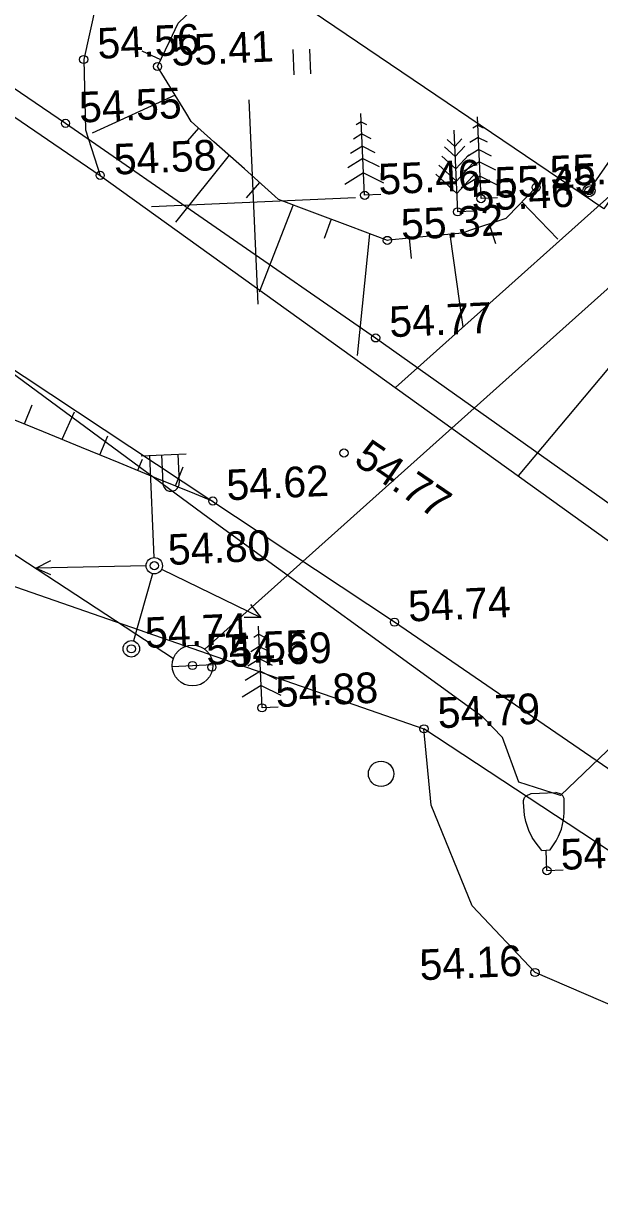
# Model space of a CAD drawing. Extents: x 640662 to 641600, y 6456491 to 6456983.
# Drawn here: x 641443.11 to 641457.22, y 6456891.25 to 6456919.68 of the extents above; entities that cross this region are included whole.
import ezdxf

# ---------------------------------------------------------------- set-up
doc = ezdxf.new("R2010")
doc.units = 0
for name, color, linetype in [('Level 10', 7, 'Continuous'), ('Level 12', 7, 'Continuous'), ('Level 15', 7, 'Continuous'), ('Level 21', 7, 'Continuous'), ('Level 22', 7, 'Continuous'), ('Level 28', 7, 'Continuous'), ('Level 30', 7, 'Continuous'), ('Level 31', 7, 'Continuous'), ('Level 40', 7, 'Continuous'), ('Level 41', 7, 'Continuous'), ('Level 42', 7, 'Continuous'), ('Level 5', 7, 'Continuous'), ('Level 54', 7, 'Continuous'), ('Level 59', 7, 'Continuous'), ('Level 61', 7, 'Continuous'), ('Level 63', 7, 'Continuous')]:
    doc.layers.add(name, color=color, linetype=linetype)

# ---------------------------------------------------------------- blocks, each defined once
blk = doc.blocks.new('VKORIS')
at = {"layer": 'Level 61'}
for p, q in [((0, 2500), (0, -2500)), ((-2500, 0), (2500, 0))]:
    blk.add_line(p, q, dxfattribs=at)
blk = doc.blocks.new('V_AIPN')
at = {"layer": 'Level 28'}
blk.add_circle((0, 0), 148, dxfattribs=at)
blk = doc.blocks.new('VHEIN_')
at = {"layer": 'Level 41'}
for p, q in [((0, 620.11), (0, 0)), ((405.61, 608.83), (405.61, 0))]:
    blk.add_line(p, q, dxfattribs=at)
blk = doc.blocks.new('WMNOLO')
at = {"layer": 'Level 12'}
for points in [[(200, 0), (2900, 0)], [(2535.93, 176.13), (2900, 0), (2530.75, -176.23)]]:
    blk.add_lwpolyline(points, dxfattribs=at)
blk.add_circle((0, 0), 200, dxfattribs=at)
blk = doc.blocks.new('VMETS')
at = {"layer": 'Level 10'}
blk.add_circle((0, 0), 311, dxfattribs=at)

msp = doc.modelspace()

# ---------------------------------------------------------------- linework, layer by layer
at = {"layer": 'Level 10'}
for p, q in [((641451.388, 6456917.27), (641451.266, 6456917.195)), ((641451.469, 6456915.472), (641451.379, 6456917.47)), ((641451.388, 6456917.27), (641451.517, 6456917.206)), ((641454.318, 6456915.389), (641454.229, 6456917.387)), ((641453.748, 6456915.067), (641453.659, 6456917.065)), ((641454.238, 6456917.187), (641454.115, 6456917.111)), ((641454.238, 6456917.187), (641454.367, 6456917.123)), ((641451.402, 6456916.971), (641451.195, 6456916.844)), ((641451.402, 6456916.971), (641451.619, 6456916.863)), ((641453.677, 6456916.665), (641453.488, 6456916.838)), ((641453.677, 6456916.665), (641453.849, 6456916.854)), ((641454.251, 6456916.887), (641454.045, 6456916.76)), ((641454.251, 6456916.887), (641454.468, 6456916.779)), ((641451.415, 6456916.671), (641451.125, 6456916.492)), ((641451.415, 6456916.671), (641451.72, 6456916.519)), ((641453.701, 6456916.116), (641453.357, 6456916.431)), ((641453.688, 6456916.416), (641453.428, 6456916.653)), ((641453.688, 6456916.416), (641453.925, 6456916.675)), ((641453.701, 6456916.116), (641454.016, 6456916.46)), ((641454.265, 6456916.588), (641453.974, 6456916.409)), ((641454.265, 6456916.588), (641454.57, 6456916.436)), ((641451.429, 6456916.371), (641451.055, 6456916.141)), ((641451.429, 6456916.371), (641451.822, 6456916.176)), ((641453.715, 6456915.816), (641453.286, 6456916.208)), ((641453.715, 6456915.816), (641454.107, 6456916.245)), ((641454.278, 6456916.288), (641453.904, 6456916.058)), ((641454.278, 6456916.288), (641454.671, 6456916.092)), ((641451.444, 6456916.022), (641450.981, 6456915.737)), ((641451.444, 6456916.022), (641451.931, 6456915.779)), ((641453.728, 6456915.517), (641453.215, 6456915.986)), ((641453.728, 6456915.517), (641454.197, 6456916.03)), ((641454.294, 6456915.938), (641453.831, 6456915.653)), ((641454.294, 6456915.938), (641454.78, 6456915.696)), ((641451.868, 6456915.49), (641451.469, 6456915.472)), ((641451.469, 6456915.472), (641451.469, 6456915.472)), ((641454.718, 6456915.407), (641454.318, 6456915.389)), ((641454.318, 6456915.389), (641454.318, 6456915.389)), ((641454.148, 6456915.085), (641453.748, 6456915.067)), ((641453.748, 6456915.067), (641453.748, 6456915.067)), ((641448.958, 6456902.935), (641448.868, 6456904.933)), ((641448.877, 6456904.733), (641448.754, 6456904.657)), ((641448.877, 6456904.733), (641449.006, 6456904.669)), ((641448.89, 6456904.433), (641448.684, 6456904.306)), ((641448.89, 6456904.433), (641449.107, 6456904.325)), ((641448.904, 6456904.134), (641448.614, 6456903.955)), ((641448.904, 6456904.134), (641449.209, 6456903.981)), ((641448.917, 6456903.834), (641448.543, 6456903.604)), ((641448.917, 6456903.834), (641449.31, 6456903.638)), ((641448.933, 6456903.484), (641448.47, 6456903.199)), ((641448.933, 6456903.484), (641449.42, 6456903.242)), ((641449.357, 6456902.953), (641448.958, 6456902.935)), ((641448.958, 6456902.935), (641448.958, 6456902.935)), ((641455.547, 6456900.839), (641456.147, 6456900.866)), ((641455.81, 6456899.449), (641456.009, 6456899.458)), ((641455.932, 6456898.954), (641455.91, 6456899.454)), ((641455.932, 6456898.954), (641456.332, 6456898.972)), ((641455.932, 6456898.954), (641455.932, 6456898.954))]:
    msp.add_line(p, q, dxfattribs=at)
for points in [[(641455.81, 6456899.449), (641455.642, 6456899.655), (641455.572, 6456899.764), (641455.488, 6456899.935), (641455.416, 6456900.158), (641455.386, 6456900.312), (641455.356, 6456900.63), (641455.357, 6456900.672), (641455.383, 6456900.744), (641455.422, 6456900.783), (641455.547, 6456900.839)], [(641456.009, 6456899.458), (641456.158, 6456899.678), (641456.218, 6456899.793), (641456.287, 6456899.971), (641456.338, 6456900.199), (641456.355, 6456900.356), (641456.355, 6456900.675), (641456.351, 6456900.716), (641456.319, 6456900.786), (641456.277, 6456900.821), (641456.147, 6456900.866)]]:
    msp.add_lwpolyline(points, dxfattribs=at)
at = {"layer": 'Level 12'}
for p, q in [((641446, 6456909.099), (641447.099, 6456909.148)), ((641446.2, 6456909.108), (641446.312, 6456906.611)), ((641446.5, 6456909.121), (641446.531, 6456908.422)), ((641446.899, 6456909.139), (641446.93, 6456908.44)), ((641446.321, 6456906.411), (641446.321, 6456906.411)), ((641445.759, 6456904.378), (641445.759, 6456904.378))]:
    msp.add_line(p, q, dxfattribs=at)
msp.add_lwpolyline([(641446.277, 6456906.216), (641445.816, 6456904.57)], dxfattribs=at)
for centre in [(641446.321, 6456906.411), (641445.759, 6456904.378)]:
    msp.add_circle(centre, 0.2, dxfattribs=at)
msp.add_arc((641446.731, 6456908.431), 0.2, 182.5033, 2.6247, dxfattribs=at)
at = {"layer": 'Level 15'}
for points in [[(641447.559, 6456904.367), (641497.272, 6456948.83)], [(641426.316, 6456917.541), (641446.787, 6456904.143)]]:
    msp.add_lwpolyline(points, dxfattribs=at)
at = {"layer": 'Level 21'}
msp.add_lwpolyline([(641518.724, 6456936.873), (641465.205, 6456909.343), (641456.265, 6456900.793), (641455.245, 6456901.113), (641454.845, 6456902.213), (641454.365, 6456902.703), (641447.665, 6456907.563), (641437.385, 6456915.142), (641433.465, 6456917.342), (641427.025, 6456920.132), (641417.766, 6456918.702), (641407.936, 6456916.152), (641402.946, 6456914.002), (641402.706, 6456913.592), (641402.226, 6456912.792), (641401.436, 6456903.472), (641400.706, 6456898.202), (641400.986, 6456897.992), (641403.281, 6456897.597)], dxfattribs=at)
at = {"layer": 'Level 22'}
for p, q in [((641444.146, 6456917.232), (641444.146, 6456917.232)), ((641451.739, 6456911.983), (641451.739, 6456911.983))]:
    msp.add_line(p, q, dxfattribs=at)
msp.add_lwpolyline([(641425.015, 6456939.334), (641423.804, 6456939.178), (641423.533, 6456937.922), (641423.926, 6456935.701), (641425.215, 6456932.829), (641432.851, 6456924.935), (641444.146, 6456917.232), (641451.739, 6456911.983), (641463.533, 6456903.63), (641474.442, 6456896.181), (641484.333, 6456889.417), (641494.475, 6456882.108), (641503.734, 6456875.964), (641514.149, 6456869.151), (641521.557, 6456864.409), (641527.218, 6456860.777), (641529.874, 6456859.367), (641532.174, 6456860.965), (641536.629, 6456865.455), (641539.207, 6456868.853), (641541.968, 6456873.062)], dxfattribs=at)
at = {"layer": 'Level 28'}
msp.add_line((641456.961, 6456915.584), (641456.961, 6456915.584), dxfattribs=at)
msp.add_lwpolyline([(641456.961, 6456915.584), (641462.49, 6456923.538)], dxfattribs=at)
at = {"layer": 'Level 30'}
for p, q in [((641444.594, 6456918.792), (641444.594, 6456918.792)), ((641444.996, 6456915.959), (641444.996, 6456915.959)), ((641452.2, 6456905.029), (641452.2, 6456905.029))]:
    msp.add_line(p, q, dxfattribs=at)
for points in [[(641424.218, 6456947.975), (641424.158, 6456945.279), (641423.924, 6456935.007), (641424.588, 6456931.486), (641428.653, 6456927.055), (641435.837, 6456922.217), (641444.996, 6456915.959), (641457.667, 6456906.858), (641469.102, 6456898.506), (641479.527, 6456891.472), (641486.557, 6456886.76), (641502.178, 6456876.263), (641508.728, 6456871.924)], [(641453.913, 6456928.241), (641451.123, 6456925.911), (641445.391, 6456921.241), (641444.888, 6456920.124), (641444.594, 6456918.792), (641444.637, 6456917.074), (641444.996, 6456915.959)], [(641471.609, 6456928.283), (641459.088, 6456916.904), (641452.221, 6456910.77)], [(641473.643, 6456927.387), (641461.051, 6456915.549), (641455.229, 6456908.609)], [(641506.12, 6456867.809), (641499.607, 6456871.917), (641476.905, 6456887.974), (641466.462, 6456895.253), (641452.2, 6456905.029), (641433.437, 6456917.445), (641428.856, 6456918.934), (641426.619, 6456918.437), (641424.958, 6456917.092), (641424.435, 6456916.342), (641423.74, 6456896.831), (641423.23, 6456872.623)]]:
    msp.add_lwpolyline(points, dxfattribs=at)
at = {"layer": 'Level 31'}
for p, q in [((641450.963, 6456909.166), (641450.963, 6456909.166)), ((641447.731, 6456903.929), (641447.731, 6456903.929))]:
    msp.add_line(p, q, dxfattribs=at)
for centre in [(641450.963, 6456909.166), (641447.731, 6456903.929), (641455.641, 6456896.462)]:
    msp.add_circle(centre, 0.1, dxfattribs=at)
at = {"layer": 'Level 40'}
msp.add_lwpolyline([(641486.853, 6456957.861), (641457.322, 6456915.14), (641435.895, 6456929.624), (641437.986, 6456950.319)], dxfattribs=at)
at = {"layer": 'Level 41'}
msp.add_line((641455.641, 6456896.462), (641455.641, 6456896.462), dxfattribs=at)
for points in [[(641426.765, 6456881.518), (641426.989, 6456882.679), (641430.16, 6456892.522), (641430.024, 6456898.007), (641429.506, 6456900.041), (641427.793, 6456905.665), (641427.387, 6456909.303), (641428.618, 6456910.041), (641431.122, 6456909.949), (641432.734, 6456909.43), (641452.922, 6456902.42)], [(641480.26, 6456882.811), (641478.286, 6456882.876), (641477.302, 6456883.432), (641475.036, 6456884.958), (641465.096, 6456892.381), (641455.641, 6456896.462), (641454.098, 6456898.089), (641453.1, 6456900.553), (641452.922, 6456902.42)]]:
    msp.add_lwpolyline(points, dxfattribs=at)
at = {"layer": 'Level 42'}
for p, q in [((641446.479, 6456918.782), (641446.028, 6456918.999)), ((641446.401, 6456918.62), (641446.401, 6456918.62)), ((641447.09, 6456917.495), (641446.567, 6456918.347)), ((641446.829, 6456917.921), (641444.801, 6456916.99)), ((641447.406, 6456917.114), (641447.073, 6456916.741)), ((641448.526, 6456916.116), (641447.779, 6456916.782)), ((641448.153, 6456916.449), (641446.838, 6456914.817)), ((641449.272, 6456915.451), (641448.526, 6456916.116)), ((641448.899, 6456915.784), (641448.566, 6456915.41)), ((641455.669, 6456915.667), (641454.971, 6456914.95)), ((641455.669, 6456915.667), (641455.669, 6456915.667)), ((641455.32, 6456915.308), (641456.199, 6456914.395)), ((641449.717, 6456915.237), (641448.887, 6456913.098)), ((641451.121, 6456914.708), (641450.185, 6456915.061)), ((641450.653, 6456914.885), (641450.477, 6456914.417)), ((641454.514, 6456914.765), (641454.673, 6456914.291)), ((641451.589, 6456914.532), (641451.284, 6456911.556)), ((641453.054, 6456914.468), (641452.058, 6456914.371)), ((641452.556, 6456914.419), (641452.605, 6456913.922)), ((641453.551, 6456914.516), (641453.871, 6456912.254)), ((641452.025, 6456914.367), (641452.025, 6456914.367)), ((641443.14, 6456909.882), (641443.329, 6456910.345)), ((641444.065, 6456909.503), (641444.368, 6456910.171)), ((641442.677, 6456910.071), (641443.602, 6456909.693)), ((641443.602, 6456909.693), (641444.528, 6456909.314)), ((641444.99, 6456909.124), (641445.18, 6456909.587)), ((641444.528, 6456909.314), (641445.453, 6456908.935)), ((641445.916, 6456908.746), (641446.036, 6456909.016)), ((641445.453, 6456908.935), (641446.378, 6456908.556)), ((641446.841, 6456908.367), (641447.03, 6456908.83)), ((641446.378, 6456908.556), (641447.304, 6456908.177)), ((641447.304, 6456908.177), (641447.753, 6456907.993)), ((641447.753, 6456907.993), (641447.753, 6456907.993)), ((641452.922, 6456902.42), (641452.922, 6456902.42))]:
    msp.add_line(p, q, dxfattribs=at)
for points in [[(641446.695, 6456919.233), (641446.909, 6456919.679), (641447.273, 6456920.029)], [(641446.567, 6456918.347), (641446.401, 6456918.62), (641446.695, 6456919.233)], [(641447.779, 6456916.782), (641447.222, 6456917.279), (641447.09, 6456917.495)], [(641450.185, 6456915.061), (641449.36, 6456915.372), (641449.272, 6456915.451)], [(641452.058, 6456914.371), (641452.025, 6456914.367), (641451.121, 6456914.708)], [(641454.971, 6456914.95), (641454.925, 6456914.902), (641454.04, 6456914.606)], [(641454.04, 6456914.606), (641453.863, 6456914.547), (641453.054, 6456914.468)], [(641480.26, 6456882.811), (641468.582, 6456891.982), (641466.432, 6456893.535), (641452.922, 6456902.42)]]:
    msp.add_lwpolyline(points, dxfattribs=at)
at = {"layer": 'Level 5'}
for p, q in [((641446.756, 6456903.947), (641447.755, 6456903.992)), ((641447.256, 6456903.97), (641447.256, 6456903.97))]:
    msp.add_line(p, q, dxfattribs=at)
msp.add_circle((641447.256, 6456903.97), 0.5, dxfattribs=at)
at = {"layer": 'Level 54'}
for centre in [(641444.594, 6456918.792), (641446.401, 6456918.62), (641444.146, 6456917.232), (641444.996, 6456915.959), (641451.469, 6456915.472), (641455.669, 6456915.667), (641456.961, 6456915.584), (641454.318, 6456915.389), (641453.748, 6456915.067), (641452.025, 6456914.367), (641451.739, 6456911.983), (641450.963, 6456909.166), (641447.753, 6456907.993), (641446.321, 6456906.411), (641452.2, 6456905.029), (641445.759, 6456904.378), (641447.256, 6456903.97), (641447.731, 6456903.929), (641448.958, 6456902.935), (641452.922, 6456902.42), (641455.932, 6456898.954)]:
    msp.add_circle(centre, 0.1, dxfattribs=at)
at = {"layer": 'Level 61'}
for p, q in [((641448.635, 6456917.804), (641448.859, 6456912.809)), ((641446.25, 6456915.195), (641451.244, 6456915.418))]:
    msp.add_line(p, q, dxfattribs=at)

# ---------------------------------------------------------------- block references
at = {"layer": 'Level 12'}
for xscale, yscale, rotation in [(0.0009998986622778022, 0.0009998986622778018, -178.85642073720166), (0.000999898662277802, 0.000999898662277802, -25.881143798461355)]:
    msp.add_blockref('WMNOLO', (641446.321, 6456906.411), dxfattribs=dict(at, xscale=xscale, yscale=yscale, rotation=rotation))
at = {"layer": 'Level 28', "xscale": 0.0009998986622778018, "yscale": 0.000999898662277802, "rotation": 2.563989337780391}
msp.add_blockref('V_AIPN', (641456.961, 6456915.584), dxfattribs=at)
at = {"layer": 'Level 41', "xscale": 0.0009998986622778018, "yscale": 0.000999898662277802, "rotation": 2.563989337780391}
for name, p in [('VHEIN_', (641449.738, 6456918.421)), ('VMETS', (641451.871, 6456901.321))]:
    msp.add_blockref(name, p, dxfattribs=at)
at = {"layer": 'Level 61', "xscale": 0.0009998986622778018, "yscale": 0.000999898662277802, "rotation": 2.563989337780391}
msp.add_blockref('VKORIS', (641448.747, 6456915.307), dxfattribs=at)

# ---------------------------------------------------------------- texts
at = {"layer": 'Level 31'}
for s, rotation, p in [('54.77', 325.6848, (641451.171, 6456908.927)), ('54.69', 2.564, (641448.174, 6456903.93)), ('54.16', 2.564, (641452.829, 6456896.271))]:
    msp.add_text(s, height=0.7499, rotation=rotation, dxfattribs=at).set_placement(p)
at = {"layer": 'Level 59'}
msp.add_text('55.45', height=0.7499, rotation=2.564, dxfattribs=at).set_placement((641454.668, 6456915.405))
at = {"layer": 'Level 63'}
for s, p in [('54.56', (641444.944, 6456918.808)), ('55.41', (641446.75, 6456918.635)), ('54.55', (641444.495, 6456917.248)), ('54.58', (641445.346, 6456915.975)), ('55.38', (641456.019, 6456915.682)), ('55.46', (641451.819, 6456915.488)), ('55.46', (641454.098, 6456915.083)), ('55.32', (641452.374, 6456914.383)), ('54.77', (641452.089, 6456911.999)), ('54.62', (641448.103, 6456908.009)), ('54.80', (641446.67, 6456906.427)), ('54.74', (641452.549, 6456905.044)), ('54.74', (641446.109, 6456904.394)), ('54.55', (641447.605, 6456903.985)), ('54.88', (641449.307, 6456902.95)), ('54.79', (641453.272, 6456902.435)), ('54.72', (641456.282, 6456898.97))]:
    msp.add_text(s, height=0.7499, rotation=2.564, dxfattribs=at).set_placement(p)

doc.saveas('drawing.dxf')
